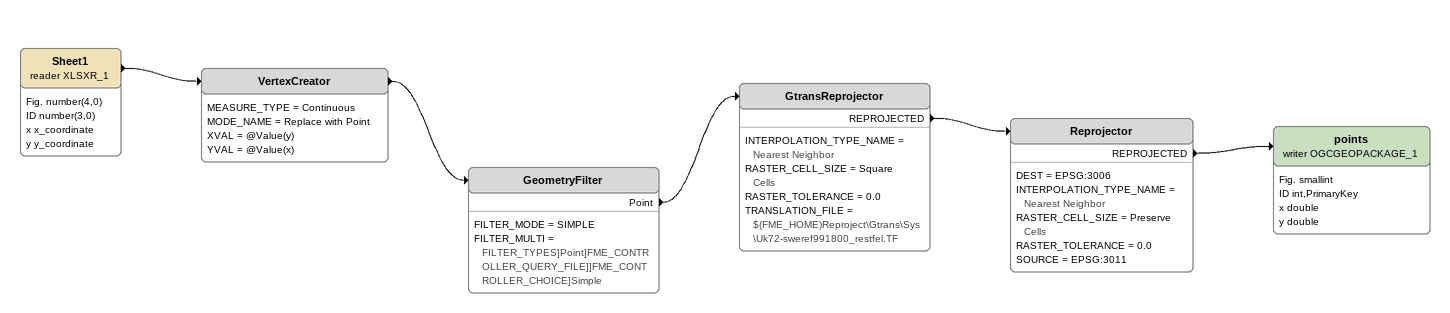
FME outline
Sheet1 (reader XLSXR_1)
    attributes: Fig. number(4,0), ID number(3,0), x x_coordinate, y y_coordinate
    -> VertexCreator
VertexCreator
    MEASURE_TYPE = Continuous
    MODE_NAME = Replace with Point
    XVAL = @Value(y)
    YVAL = @Value(x)
    -> GeometryFilter
GeometryFilter
    FILTER_MODE = SIMPLE
    FILTER_MULTI = FILTER_TYPES]Point]FME_CONTROLLER_QUERY_FILE]]FME_CONTROLLER_CHOICE]Simple
    Point -> GtransReprojector
GtransReprojector
    INTERPOLATION_TYPE_NAME = Nearest Neighbor
    RASTER_CELL_SIZE = Square Cells
    RASTER_TOLERANCE = 0.0
    TRANSLATION_FILE = $(FME_HOME)Reproject\Gtrans\Sys\Uk72-sweref991800_restfel.TF
    REPROJECTED -> Reprojector
Reprojector
    DEST = EPSG:3006
    INTERPOLATION_TYPE_NAME = Nearest Neighbor
    RASTER_CELL_SIZE = Preserve Cells
    RASTER_TOLERANCE = 0.0
    SOURCE = EPSG:3011
    REPROJECTED -> points (writer OGCGEOPACKAGE_1)
points (writer OGCGEOPACKAGE_1)
    attributes: Fig. smallint, ID int,PrimaryKey, x double, y double
